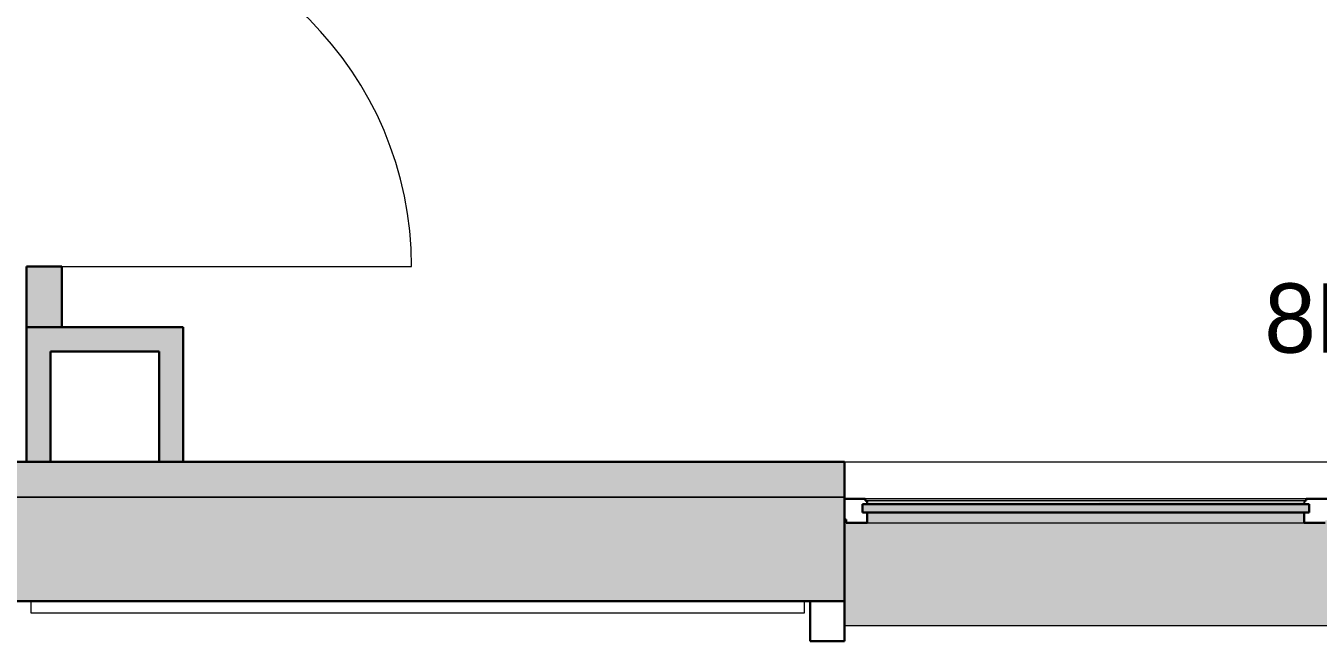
# Model space of a CAD drawing. Header units: millimetres. Extents: x 79795 to 317870, y -36033 to 97293.
# Drawn here: x 197544 to 201276, y 8851 to 10628 of the extents above; entities that cross this region are included whole.
import ezdxf

# ---------------------------------------------------------------- set-up
doc = ezdxf.new("R2010")
doc.units = ezdxf.units.MM
doc.header["$MEASUREMENT"] = 0
for name, color, linetype, lineweight in [('A-AREA-IDEN', 7, 'CONTINUOUS', 9), ('CSM-STL-XX-ZZ-M3-A-XXXX-00001_detached _19_04_21__rvt-1-Level 4$0$A-DOOR', 4, 'CONTINUOUS', 9), ('CSM-STL-XX-ZZ-M3-A-XXXX-00001_detached _19_04_21__rvt-1-Level 4$0$A-GLAZ', 7, 'CONTINUOUS', 9), ('CSM-STL-XX-ZZ-M3-A-XXXX-00001_detached _19_04_21__rvt-1-Level 4$0$A-GLAZ-CURT', 7, 'CONTINUOUS', 9), ('CSM-STL-XX-ZZ-M3-A-XXXX-00001_detached _19_04_21__rvt-1-Level 4$0$A-WALL', 7, 'CONTINUOUS', 9), ('CSM-STL-XX-ZZ-M3-A-XXXX-00001_detached _19_04_21__rvt-1-Level 4$0$A-WALL-PATT', 7, 'CONTINUOUS', 9), ('CSM-STL-XX-ZZ-M3-A-XXXX-00001_detached _19_04_21__rvt-1-Level 4$0$I-WALL', 7, 'CONTINUOUS', 9)]:
    doc.layers.add(name, color=color, linetype=linetype, lineweight=lineweight)
doc.styles.add('Century Gothic', font='GOTHIC.TTF', dxfattribs={"height": 200})

msp = doc.modelspace()

# ---------------------------------------------------------------- hatches: boundary and pattern name
at = {"layer": 'CSM-STL-XX-ZZ-M3-A-XXXX-00001_detached _19_04_21__rvt-1-Level 4$0$A-GLAZ'}
for points in [[(201237.8, 9257.2), (201241.6, 9257.2), (201241.6, 9262.2), (199968, 9262.2), (199968, 9257.2), (201235.8, 9257.2)], [(201235.8, 9252.3), (201237.6, 9255.9), (201237.8, 9257.2), (199970.9, 9256.7), (199973.6, 9253.6), (199974.3, 9252.3), (201235.4, 9252.3)], [(201043.5, 9223.3), (201249.6, 9223.3), (201249.6, 9247.2), (199960.1, 9247.2), (199960.1, 9223.3)], [(201043.5, 9248.3), (201234.4, 9248.3), (201235.6, 9252.3), (199974, 9251.2), (199975.3, 9248.3)], [(201235.6, 9193.3), (201235.6, 9223.3), (199974, 9223.3), (199974, 9193.3), (201043.5, 9193.3)], [(201234.4, 9247.2), (201234.4, 9248.3), (201043.5, 9247.2)], [(202239.4, 8896.3), (202692.8, 8896.3), (202692.8, 9198), (202688.5, 9198), (202688.5, 9193.3), (201305.2, 9193.3), (201305.2, 9198), (201296.5, 9198), (201296.5, 9193.3), (199913.2, 9193.3), (199913.2, 9198), (199908.8, 9198), (199908.8, 8896.3), (201641.5, 8896.3)]]:
    msp.add_hatch(color=256, dxfattribs=at).paths.add_polyline_path(points, flags=0)
h = msp.add_hatch(color=256, dxfattribs=at)
h.paths.add_polyline_path([(201364.4, 9255.5), (201361.6, 9257.2), (201362.9, 9256.1), (201364, 9255.6)], flags=0)
h.paths.add_polyline_path([(199972.4, 9255.5), (199969.6, 9257.2), (199970.9, 9256.1), (199972, 9255.6)], flags=0)
h = msp.add_hatch(color=256, dxfattribs=at)
h.paths.add_polyline_path([(202692.8, 9198), (202692.8, 9200.1), (202688.5, 9200.1), (202688.5, 9198)], flags=0)
h.paths.add_polyline_path([(201305.2, 9198), (201305.2, 9200.1), (201296.5, 9200.1), (201296.5, 9198)], flags=0)
h.paths.add_polyline_path([(199908.8, 9198), (199913.2, 9198), (199913.2, 9200.1), (199908.8, 9200.1)], flags=0)
at = {"layer": 'CSM-STL-XX-ZZ-M3-A-XXXX-00001_detached _19_04_21__rvt-1-Level 4$0$A-WALL-PATT'}
h = msp.add_hatch(color=256, dxfattribs=at)
h.paths.add_polyline_path([(197648.1, 9757.7), (197648.1, 9933.1), (197546.1, 9933.1), (197546.1, 9757.7)], flags=0)
h.paths.add_polyline_path([(197648.1, 10943.1), (197648.1, 13607.3), (197546.1, 13607.3), (197546.1, 10943.1)], flags=0)
for points in [[(197929, 9687.7), (197929, 9757.7), (197546.1, 9757.7), (197546.1, 9687.7), (197616.1, 9687.7)], [(197999, 9369.3), (197999, 9757.7), (197929, 9757.7), (197929, 9369.3)], [(197616.1, 9369.3), (197616.1, 9687.7), (197546.1, 9687.7), (197546.1, 9369.3)]]:
    msp.add_hatch(color=256, dxfattribs=at).paths.add_polyline_path(points, flags=0)
h = msp.add_hatch(color=256, dxfattribs=at)
h.paths.add_polyline_path([(197597.1, 9267.3), (197597.1, 9369.3), (197042.8, 9369.3), (197042.8, 9267.3)], flags=0)
h.paths.add_polyline_path([(189637.7, 9267.3), (190558.8, 9267.3), (190558.8, 9369.3), (189637.7, 9369.3)], flags=0)
h = msp.add_hatch(color=256, dxfattribs=at)
h.paths.add_polyline_path([(207023.3, 9267.3), (207033.8, 9267.3), (207033.8, 9369.3), (202692.8, 9369.3), (202692.8, 9267.3), (206425.3, 9267.3)], flags=0)
h.paths.add_polyline_path([(199908.8, 9267.3), (199908.8, 9369.3), (197597.1, 9369.3), (197597.1, 9267.3), (198651.6, 9267.3)], flags=0)
h = msp.add_hatch(color=256, dxfattribs=at)
h.paths.add_polyline_path([(230840.8, 8967.3), (230840.8, 9267.3), (230067.8, 9267.3), (230067.8, 8967.3), (230344.3, 8967.3)], flags=0)
h.paths.add_polyline_path([(225783.8, 8967.3), (225783.8, 9267.3), (224992.8, 9267.3), (224992.8, 8967.3), (225560.5, 8967.3)], flags=0)
h.paths.add_polyline_path([(223358.8, 8967.3), (223358.8, 9267.3), (222292.8, 9267.3), (222292.8, 8967.3), (222570.7, 8967.3)], flags=0)
h.paths.add_polyline_path([(212405, 8967.3), (212558.8, 8967.3), (212558.8, 9267.3), (211317.8, 9267.3), (211317.8, 8967.3), (211807.1, 8967.3)], flags=0)
h.paths.add_polyline_path([(206425.3, 8967.3), (207033.8, 8967.3), (207033.8, 9267.3), (202692.8, 9267.3), (202692.8, 8967.3), (205827.3, 8967.3)], flags=0)
h.paths.add_polyline_path([(198651.6, 8967.3), (199908.8, 8967.3), (199908.8, 9267.3), (197042.8, 9267.3), (197042.8, 8967.3)], flags=0)
h.paths.add_polyline_path([(190558.8, 8967.3), (190558.8, 9267.3), (187692.8, 9267.3), (187692.8, 8967.3), (189084, 8967.3)], flags=0)
h.paths.add_polyline_path([(184300.1, 8967.3), (184908.8, 8967.3), (184908.8, 9267.3), (180667.8, 9267.3), (180667.8, 8967.3), (183702.2, 8967.3)], flags=0)
h.paths.add_polyline_path([(170933.8, 8967.3), (170933.8, 9267.3), (169867.8, 9267.3), (169867.8, 8967.3), (170546.7, 8967.3)], flags=0)
h.paths.add_polyline_path([(167556.8, 8967.3), (168233.8, 8967.3), (168233.8, 9267.3), (167067.8, 9267.3), (167067.8, 8967.3)], flags=0)
h.paths.add_polyline_path([(156460.8, 8967.3), (156526.8, 8967.3), (156526.8, 9267.3), (156460.8, 9267.3)], flags=0)

# ---------------------------------------------------------------- linework, layer by layer
at = {"layer": 'CSM-STL-XX-ZZ-M3-A-XXXX-00001_detached _19_04_21__rvt-1-Level 4$0$A-DOOR'}
msp.add_line((197648.1, 9933.1), (198658.1, 9933.1), dxfattribs=at)
msp.add_arc((197648.1, 9933.1), 1010, 0, 90, dxfattribs=at)
at = {"layer": 'CSM-STL-XX-ZZ-M3-A-XXXX-00001_detached _19_04_21__rvt-1-Level 4$0$A-GLAZ', "lineweight": 30}
for p, q in [((199968, 9262.2), (199908.8, 9262.2)), ((199968, 9257.2), (199968, 9262.2)), ((199969.6, 9257.2), (199968, 9257.2)), ((201241.6, 9257.2), (201240.1, 9257.2)), ((201241.6, 9262.2), (201241.6, 9257.2)), ((201300.8, 9262.2), (201241.6, 9262.2)), ((201249.6, 9247.2), (199960.1, 9247.2)), ((199960.1, 9247.2), (199960.1, 9223.3)), ((199960.1, 9223.3), (199960.1, 9247.2)), ((199960.1, 9247.2), (199975.3, 9247.2)), ((199960.1, 9223.3), (201249.6, 9223.3)), ((199974, 9223.3), (199960.1, 9223.3)), ((199974, 9193.3), (199974, 9223.3)), ((199975.3, 9247.2), (199975.3, 9248.3)), ((201234.4, 9248.3), (201234.4, 9247.2)), ((201234.4, 9247.2), (201249.6, 9247.2)), ((201249.6, 9223.3), (201235.6, 9223.3)), ((201235.6, 9223.3), (201235.6, 9193.3)), ((201249.6, 9223.3), (201249.6, 9247.2)), ((201249.6, 9247.2), (201249.6, 9223.3)), ((199908.8, 9202.3), (199913.2, 9202.3)), ((199913.2, 9202.3), (199913.2, 9193.3)), ((199913.2, 9193.3), (199974, 9193.3)), ((201235.6, 9193.3), (201296.5, 9193.3)), ((199808.8, 8967.3), (199808.8, 8851.3)), ((199908.8, 8851.3), (199908.8, 8967.3)), ((199808.8, 8851.3), (199908.8, 8851.3))]:
    msp.add_line(p, q, dxfattribs=at)
at = {"layer": 'CSM-STL-XX-ZZ-M3-A-XXXX-00001_detached _19_04_21__rvt-1-Level 4$0$A-GLAZ'}
for p, q in [((201241.6, 9262.2), (199968, 9262.2)), ((199968, 9257.2), (199969.6, 9257.2)), ((199969.6, 9257.2), (201240.1, 9257.2)), ((201240.1, 9257.2), (201241.6, 9257.2)), ((199975.3, 9248.3), (201234.4, 9248.3)), ((199908.8, 9200.1), (199913.2, 9200.1)), ((199908.8, 9198), (199913.2, 9198)), ((199974, 9193.3), (201235.6, 9193.3)), ((199908.8, 8896.3), (202692.8, 8896.3))]:
    msp.add_line(p, q, dxfattribs=at)
at = {"layer": 'CSM-STL-XX-ZZ-M3-A-XXXX-00001_detached _19_04_21__rvt-1-Level 4$0$A-GLAZ', "lineweight": 30}
for centre, radius, start, end in [((199968.5, 9252), 5.36, 3.4261, 78.0476), ((201241.2, 9252), 5.36, 101.9524, 176.5739), ((199981.2, 9252.7), 7.4, 183.4261, 216.5739), ((201228.5, 9252.7), 7.4, 323.4261, 356.5739)]:
    msp.add_arc(centre, radius, start, end, dxfattribs=at)
at = {"layer": 'CSM-STL-XX-ZZ-M3-A-XXXX-00001_detached _19_04_21__rvt-1-Level 4$0$A-GLAZ'}
for points, knots in [([(199972, 9255.9), (199971.9, 9256.1), (199971.5, 9256.4), (199970.7, 9256.9), (199970, 9257.1), (199969.6, 9257.2)], [-0.4, -0.4, -0.4, -0.4, -0.3, -0.2, 0, 0, 0, 0]), ([(199973.8, 9252.3), (199973.8, 9252.7), (199973.7, 9253.4), (199973.3, 9254.3), (199973.1, 9254.7), (199973, 9254.9)], [-1, -1, -1, -1, -0.8, -0.7, -0.6, -0.6, -0.6, -0.6]), ([(201236.7, 9254.9), (201236.6, 9254.7), (201236.4, 9254.3), (201236, 9253.4), (201235.9, 9252.7), (201235.8, 9252.3)], [0.6, 0.6, 0.6, 0.6, 0.7, 0.8, 1, 1, 1, 1]), ([(201240.1, 9257.2), (201239.6, 9257.1), (201239, 9256.9), (201238.2, 9256.4), (201237.8, 9256.1), (201237.6, 9255.9)], [0, 0, 0, 0, 0.2, 0.3, 0.4, 0.4, 0.4, 0.4])]:
    msp.add_open_spline(points, degree=3, knots=knots, dxfattribs=at)
for points in [[(199975.3, 9248.3), (199975, 9248.7), (199974.7, 9249.1), (199974.5, 9249.5)], [(201235.1, 9249.5), (201234.9, 9249.1), (201234.7, 9248.7), (201234.4, 9248.3)]]:
    msp.add_open_spline(points, degree=3, dxfattribs=at)
at = {"layer": 'CSM-STL-XX-ZZ-M3-A-XXXX-00001_detached _19_04_21__rvt-1-Level 4$0$A-GLAZ-CURT', "lineweight": 20}
for p, q in [((199792.8, 8967.3), (197558.8, 8967.3)), ((197558.8, 8967.3), (197558.8, 8933.3)), ((199792.8, 8933.3), (199792.8, 8967.3)), ((197558.8, 8933.3), (199792.8, 8933.3))]:
    msp.add_line(p, q, dxfattribs=at)
at = {"layer": 'CSM-STL-XX-ZZ-M3-A-XXXX-00001_detached _19_04_21__rvt-1-Level 4$0$A-WALL'}
for p, q in [((197597.1, 9267.3), (197042.8, 9267.3)), ((199908.8, 9267.3), (197597.1, 9267.3))]:
    msp.add_line(p, q, dxfattribs=at)
at = {"layer": 'CSM-STL-XX-ZZ-M3-A-XXXX-00001_detached _19_04_21__rvt-1-Level 4$0$A-WALL', "lineweight": 30}
for p, q in [((199908.8, 8967.3), (199908.8, 9267.3)), ((197042.8, 8967.3), (199908.8, 8967.3))]:
    msp.add_line(p, q, dxfattribs=at)
at = {"layer": 'CSM-STL-XX-ZZ-M3-A-XXXX-00001_detached _19_04_21__rvt-1-Level 4$0$I-WALL', "lineweight": 30}
for p, q in [((197546.1, 9933.1), (197546.1, 9757.7)), ((197648.1, 9933.1), (197546.1, 9933.1)), ((197648.1, 9757.7), (197648.1, 9933.1)), ((197929, 9757.7), (197546.1, 9757.7)), ((197546.1, 9757.7), (197546.1, 9687.7)), ((197546.1, 9757.7), (197648.1, 9757.7)), ((197999, 9757.7), (197929, 9757.7)), ((197999, 9369.3), (197999, 9757.7)), ((197546.1, 9687.7), (197546.1, 9369.3)), ((197616.1, 9687.7), (197929, 9687.7)), ((197616.1, 9369.3), (197616.1, 9687.7)), ((197929, 9687.7), (197929, 9369.3)), ((197597.1, 9369.3), (197042.8, 9369.3)), ((197546.1, 9369.3), (197616.1, 9369.3)), ((199908.8, 9369.3), (197597.1, 9369.3)), ((197929, 9369.3), (197999, 9369.3)), ((199908.8, 9267.3), (199908.8, 9369.3))]:
    msp.add_line(p, q, dxfattribs=at)
at = {"layer": 'CSM-STL-XX-ZZ-M3-A-XXXX-00001_detached _19_04_21__rvt-1-Level 4$0$I-WALL'}
for p, q in [((199908.8, 9369.3), (202692.8, 9369.3)), ((197042.8, 9267.3), (197597.1, 9267.3)), ((197597.1, 9267.3), (199908.8, 9267.3))]:
    msp.add_line(p, q, dxfattribs=at)

# ---------------------------------------------------------------- texts
at = {"layer": 'A-AREA-IDEN', "style": 'Century Gothic'}
msp.add_text('8P PHD Research', height=200, dxfattribs=at).set_placement((201120.6, 9684.4))

doc.saveas('drawing.dxf')
